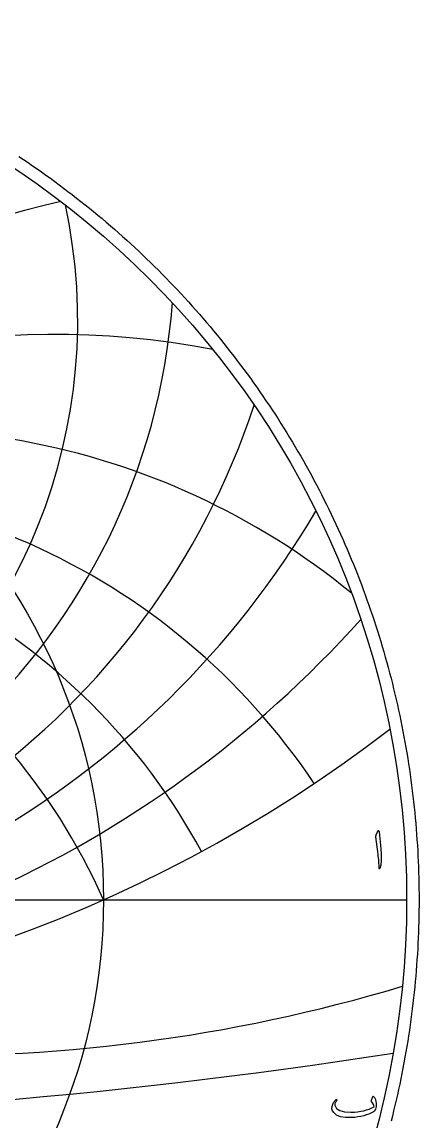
# Model space of a CAD drawing. Header units: millimetres. Extents: x -59 to 59, y -59 to 61.
# Drawn here: x 32.9 to 59.3, y -14.7 to 58.5 of the extents above; entities that cross this region are included whole.
import ezdxf

# ---------------------------------------------------------------- set-up
doc = ezdxf.new("R2010")
doc.units = ezdxf.units.MM
for name, color, linetype in [('CUT_OUTER', 1, 'Continuous'), ('ENGRAVE', 7, 'Continuous'), ('ENGRAVE_FINE', 8, 'Continuous'), ('TEXT', 5, 'Continuous')]:
    doc.layers.add(name, color=color, linetype=linetype)

msp = doc.modelspace()

# ---------------------------------------------------------------- linework, layer by layer
at = {"layer": 'CUT_OUTER'}
msp.add_lwpolyline([(32.6559, 49.5282), (32.9592, 49.3269), (33.2612, 49.1238), (33.562, 48.9188), (33.8616, 48.7119), (34.1598, 48.5032), (34.4568, 48.2927), (34.7525, 48.0804), (35.0468, 47.8662), (35.3399, 47.6503), (35.6316, 47.4325), (35.9219, 47.213), (36.211, 46.9917), (36.4986, 46.7687), (36.7849, 46.5438), (37.0698, 46.3172), (37.3533, 46.0889), (37.6354, 45.8588), (37.9161, 45.6271), (38.1953, 45.3935), (38.4731, 45.1583), (38.7495, 44.9214), (39.0244, 44.6828), (39.2978, 44.4425), (39.5698, 44.2006), (39.8402, 43.9569), (40.1092, 43.7116), (40.3767, 43.4647), (40.6426, 43.2161), (40.907, 42.966), (41.1699, 42.7141), (41.4312, 42.4607), (41.6909, 42.2057), (41.9491, 41.9491), (42.2057, 41.6909), (42.4607, 41.4312), (42.7141, 41.1699), (42.966, 40.907), (43.2161, 40.6426), (43.4647, 40.3767), (43.7116, 40.1092), (43.9569, 39.8402), (44.2006, 39.5698), (44.4425, 39.2978), (44.6828, 39.0244), (44.9214, 38.7495), (45.1583, 38.4731), (45.3935, 38.1953), (45.6271, 37.9161), (45.8588, 37.6354), (46.0889, 37.3533), (46.3172, 37.0698), (46.5438, 36.7849), (46.7687, 36.4986), (46.9917, 36.211), (47.213, 35.9219), (47.4325, 35.6316), (47.6503, 35.3399), (47.8662, 35.0468), (48.0804, 34.7525), (48.2927, 34.4568), (48.5032, 34.1598), (48.7119, 33.8616), (48.9188, 33.562), (49.1238, 33.2612), (49.3269, 32.9592), (49.5282, 32.6559), (49.7277, 32.3514), (49.9252, 32.0457), (50.1209, 31.7387), (50.3147, 31.4306), (50.5066, 31.1213), (50.6967, 30.8108), (50.8847, 30.4991), (51.0709, 30.1863), (51.2552, 29.8724), (51.4375, 29.5574), (51.6179, 29.2412), (51.7964, 28.9239), (51.9729, 28.6056), (52.1474, 28.2861), (52.32, 27.9656), (52.4906, 27.6441), (52.6592, 27.3215), (52.8259, 26.9978), (52.9905, 26.6732), (53.1532, 26.3475), (53.3139, 26.0209), (53.4725, 25.6933), (53.6292, 25.3647), (53.7838, 25.0352), (53.9364, 24.7047), (54.087, 24.3733), (54.2355, 24.0409), (54.382, 23.7077), (54.5264, 23.3736), (54.6688, 23.0386), (54.8092, 22.7027), (54.9474, 22.366), (55.0836, 22.0284), (55.2177, 21.69), (55.3498, 21.3508), (55.4798, 21.0108), (55.6076, 20.6699), (55.7334, 20.3283), (55.8571, 19.986), (55.9787, 19.6429), (56.0982, 19.299), (56.2155, 18.9545), (56.3308, 18.6092), (56.4439, 18.2632), (56.5549, 17.9165), (56.6637, 17.5692), (56.7705, 17.2211), (56.8751, 16.8725), (56.9775, 16.5232), (57.0779, 16.1733), (57.176, 15.8227), (57.272, 15.4716), (57.3659, 15.1199), (57.4576, 14.7676), (57.5471, 14.4148), (57.6345, 14.0614), (57.7197, 13.7075), (57.8027, 13.3531), (57.8835, 12.9982), (57.9622, 12.6428), (58.0387, 12.2869), (58.113, 11.9305), (58.1851, 11.5737), (58.255, 11.2165), (58.3227, 10.8588), (58.3883, 10.5008), (58.4516, 10.1423), (58.5127, 9.7835), (58.5717, 9.4243), (58.6284, 9.0647), (58.6829, 8.7048), (58.7352, 8.3446), (58.7853, 7.984), (58.8332, 7.6232), (58.8788, 7.262), (58.9223, 6.9006), (58.9635, 6.5389), (59.0025, 6.177), (59.0393, 5.8149), (59.0739, 5.4525), (59.1062, 5.0899), (59.1364, 4.7272), (59.1643, 4.3642), (59.1899, 4.0011), (59.2134, 3.6379), (59.2346, 3.2745), (59.2535, 2.9109), (59.2703, 2.5473), (59.2848, 2.1836), (59.2971, 1.8198), (59.3071, 1.4559), (59.3149, 1.092), (59.3205, 0.728), (59.3239, 0.364), (59.325, 0), (59.3239, -0.364), (59.3205, -0.728), (59.3149, -1.092), (59.3071, -1.4559), (59.2971, -1.8198), (59.2848, -2.1836), (59.2703, -2.5473), (59.2535, -2.9109), (59.2346, -3.2745), (59.2134, -3.6379), (59.1899, -4.0011), (59.1643, -4.3642), (59.1364, -4.7272), (59.1062, -5.0899), (59.0739, -5.4525), (59.0393, -5.8149), (59.0025, -6.177), (58.9635, -6.5389), (58.9223, -6.9006), (58.8788, -7.262), (58.8332, -7.6232), (58.7853, -7.984), (58.7352, -8.3446), (58.6829, -8.7048), (58.6284, -9.0647), (58.5717, -9.4243), (58.5127, -9.7835), (58.4516, -10.1423), (58.3883, -10.5008), (58.3227, -10.8588), (58.255, -11.2165), (58.1851, -11.5737), (58.113, -11.9305), (58.0387, -12.2869), (57.9622, -12.6428), (57.8835, -12.9982), (57.8027, -13.3531), (57.7197, -13.7075), (57.6345, -14.0614), (57.5471, -14.4148), (57.4576, -14.7676)], dxfattribs=at)
at = {"layer": 'ENGRAVE'}
msp.add_lwpolyline([(-58.5, 0), (58.5, 0)], dxfattribs=at)
for radius in [58.5, 38.2935]:
    msp.add_circle((0, 0), radius, dxfattribs=at)
for centre, radius, start, end in [((0, 38.581), 36.5742, 167.806282, 12.193718), ((0, 43.0043), 43.0043, 184.286953, 355.713047), ((0, 48.8755), 50.8824, 198.225367, 341.774633), ((0, 56.9152), 60.94, 210.596579, 329.403421), ((0, -17.0494), 41.9174, 24, 156), ((0, -17.0494), 41.9174, 24, 156), ((0, 68.4241), 74.4892, 221.90416, 318.09584), ((0, 86.0086), 94.1481, 232.445767, 307.554233), ((26.6607, 99.499), 109.8965, 268.006904, 286.68594)]:
    msp.add_arc(centre, radius, start, end, dxfattribs=at)
at = {"layer": 'ENGRAVE_FINE'}
for centre, radius, start, end in [((49.9553, -17.0494), 65.2119, 102.845994, 171.152332), ((49.9553, -17.0494), 65.2119, 102.845994, 171.152332), ((35.1729, -17.0494), 54.7193, 79.036959, 168.679033), ((35.1729, -17.0494), 54.7193, 79.036959, 168.679033), ((24.201, -17.0494), 48.4021, 50.771346, 166.007335), ((24.201, -17.0494), 48.4021, 50.771346, 166.007335), ((15.2567, -17.0494), 44.6076, 33.772617, 163.069198), ((15.2567, -17.0494), 44.6076, 33.772617, 163.069198), ((7.3912, -17.0494), 42.5641, 28.429738, 159.774566), ((7.3912, -17.0494), 42.5641, 28.429738, 159.774566), ((0, 357.9918), 372.6913, 261.109199, 278.890801)]:
    msp.add_arc(centre, radius, start, end, dxfattribs=at)
at = {"layer": 'TEXT'}
for points in [[(56.562, 4.5297), (56.5973, 4.598), (56.6256, 4.6219), (56.6471, 4.6017), (56.6616, 4.5371), (56.7465, 3.6329), (56.797, 3.078), (56.8083, 2.6347), (56.7804, 2.303), (56.7133, 2.083), (56.701, 2.065), (56.6902, 2.0553), (56.6808, 2.0539), (56.6727, 2.0609), (56.6662, 2.0717), (56.6616, 2.0858), (56.6588, 2.1031), (56.6579, 2.1236), (56.6579, 2.2834), (56.6505, 2.453), (56.6358, 2.6322), (56.6136, 2.8211), (56.6088, 2.8704), (56.5943, 3.0037), (56.57, 3.221), (56.5361, 3.5222), (56.4549, 4.1902), (56.4531, 4.2257), (56.4549, 4.2585), (56.4605, 4.2884), (56.4697, 4.3157)], [(56.3146, -13.1213), (56.3394, -13.1525), (56.3621, -13.1868), (56.3827, -13.2244), (56.4013, -13.2652), (56.4178, -13.3091), (56.4322, -13.3556), (56.4445, -13.405), (56.4548, -13.4571), (56.4682, -13.5618), (56.4714, -13.6656), (56.4645, -13.7685), (56.4474, -13.8704), (56.4216, -13.9613), (56.3884, -14.0347), (56.3478, -14.0905), (56.2998, -14.1288), (56.1476, -14.2093), (55.9861, -14.281), (55.8154, -14.344), (55.6355, -14.3982), (55.4464, -14.4431), (55.2481, -14.4784), (55.0405, -14.504), (54.8237, -14.5199), (54.4173, -14.5158), (54.0838, -14.4591), (53.8231, -14.3497), (53.6354, -14.1878), (53.5583, -14.0612), (53.5228, -13.9249), (53.5288, -13.7789), (53.5763, -13.6232), (53.5924, -13.5896), (53.6109, -13.5554), (53.632, -13.5204), (53.6557, -13.4848), (53.6819, -13.4485), (53.7106, -13.4115), (53.7418, -13.3738), (53.7756, -13.3354), (53.7869, -13.3245), (53.7987, -13.3178), (53.8109, -13.3153), (53.8236, -13.3169), (53.8321, -13.3201), (53.8393, -13.3261), (53.845, -13.3349), (53.8494, -13.3464), (53.8515, -13.3573), (53.8503, -13.3676), (53.846, -13.3776), (53.8383, -13.387), (53.8068, -13.4246), (53.7784, -13.4636), (53.7532, -13.504), (53.7313, -13.5457), (53.7163, -13.5856), (53.7083, -13.6241), (53.7071, -13.6613), (53.7129, -13.697), (53.8282, -13.9057), (54.045, -14.0522), (54.3633, -14.1364), (54.7831, -14.1583), (55.0138, -14.1494), (55.2338, -14.1302), (55.4428, -14.1005), (55.6411, -14.0605), (55.8287, -14.0101), (56.006, -13.9493), (56.1728, -13.8782), (56.3293, -13.7966), (56.3141, -13.7205), (56.2795, -13.6361), (56.2255, -13.5434), (56.1522, -13.4424), (56.1499, -13.4327), (56.1503, -13.4147), (56.1536, -13.3884), (56.1596, -13.3538), (56.1612, -13.3503), (56.1623, -13.3473), (56.163, -13.3448), (56.1633, -13.3427), (56.1752, -13.2957), (56.1928, -13.2431), (56.2158, -13.185), (56.2444, -13.1213), (56.2571, -13.1019), (56.273, -13.0955), (56.2922, -13.1019), (56.3146, -13.1213)]]:
    msp.add_lwpolyline(points, close=True, dxfattribs=at)

doc.saveas('drawing.dxf')
